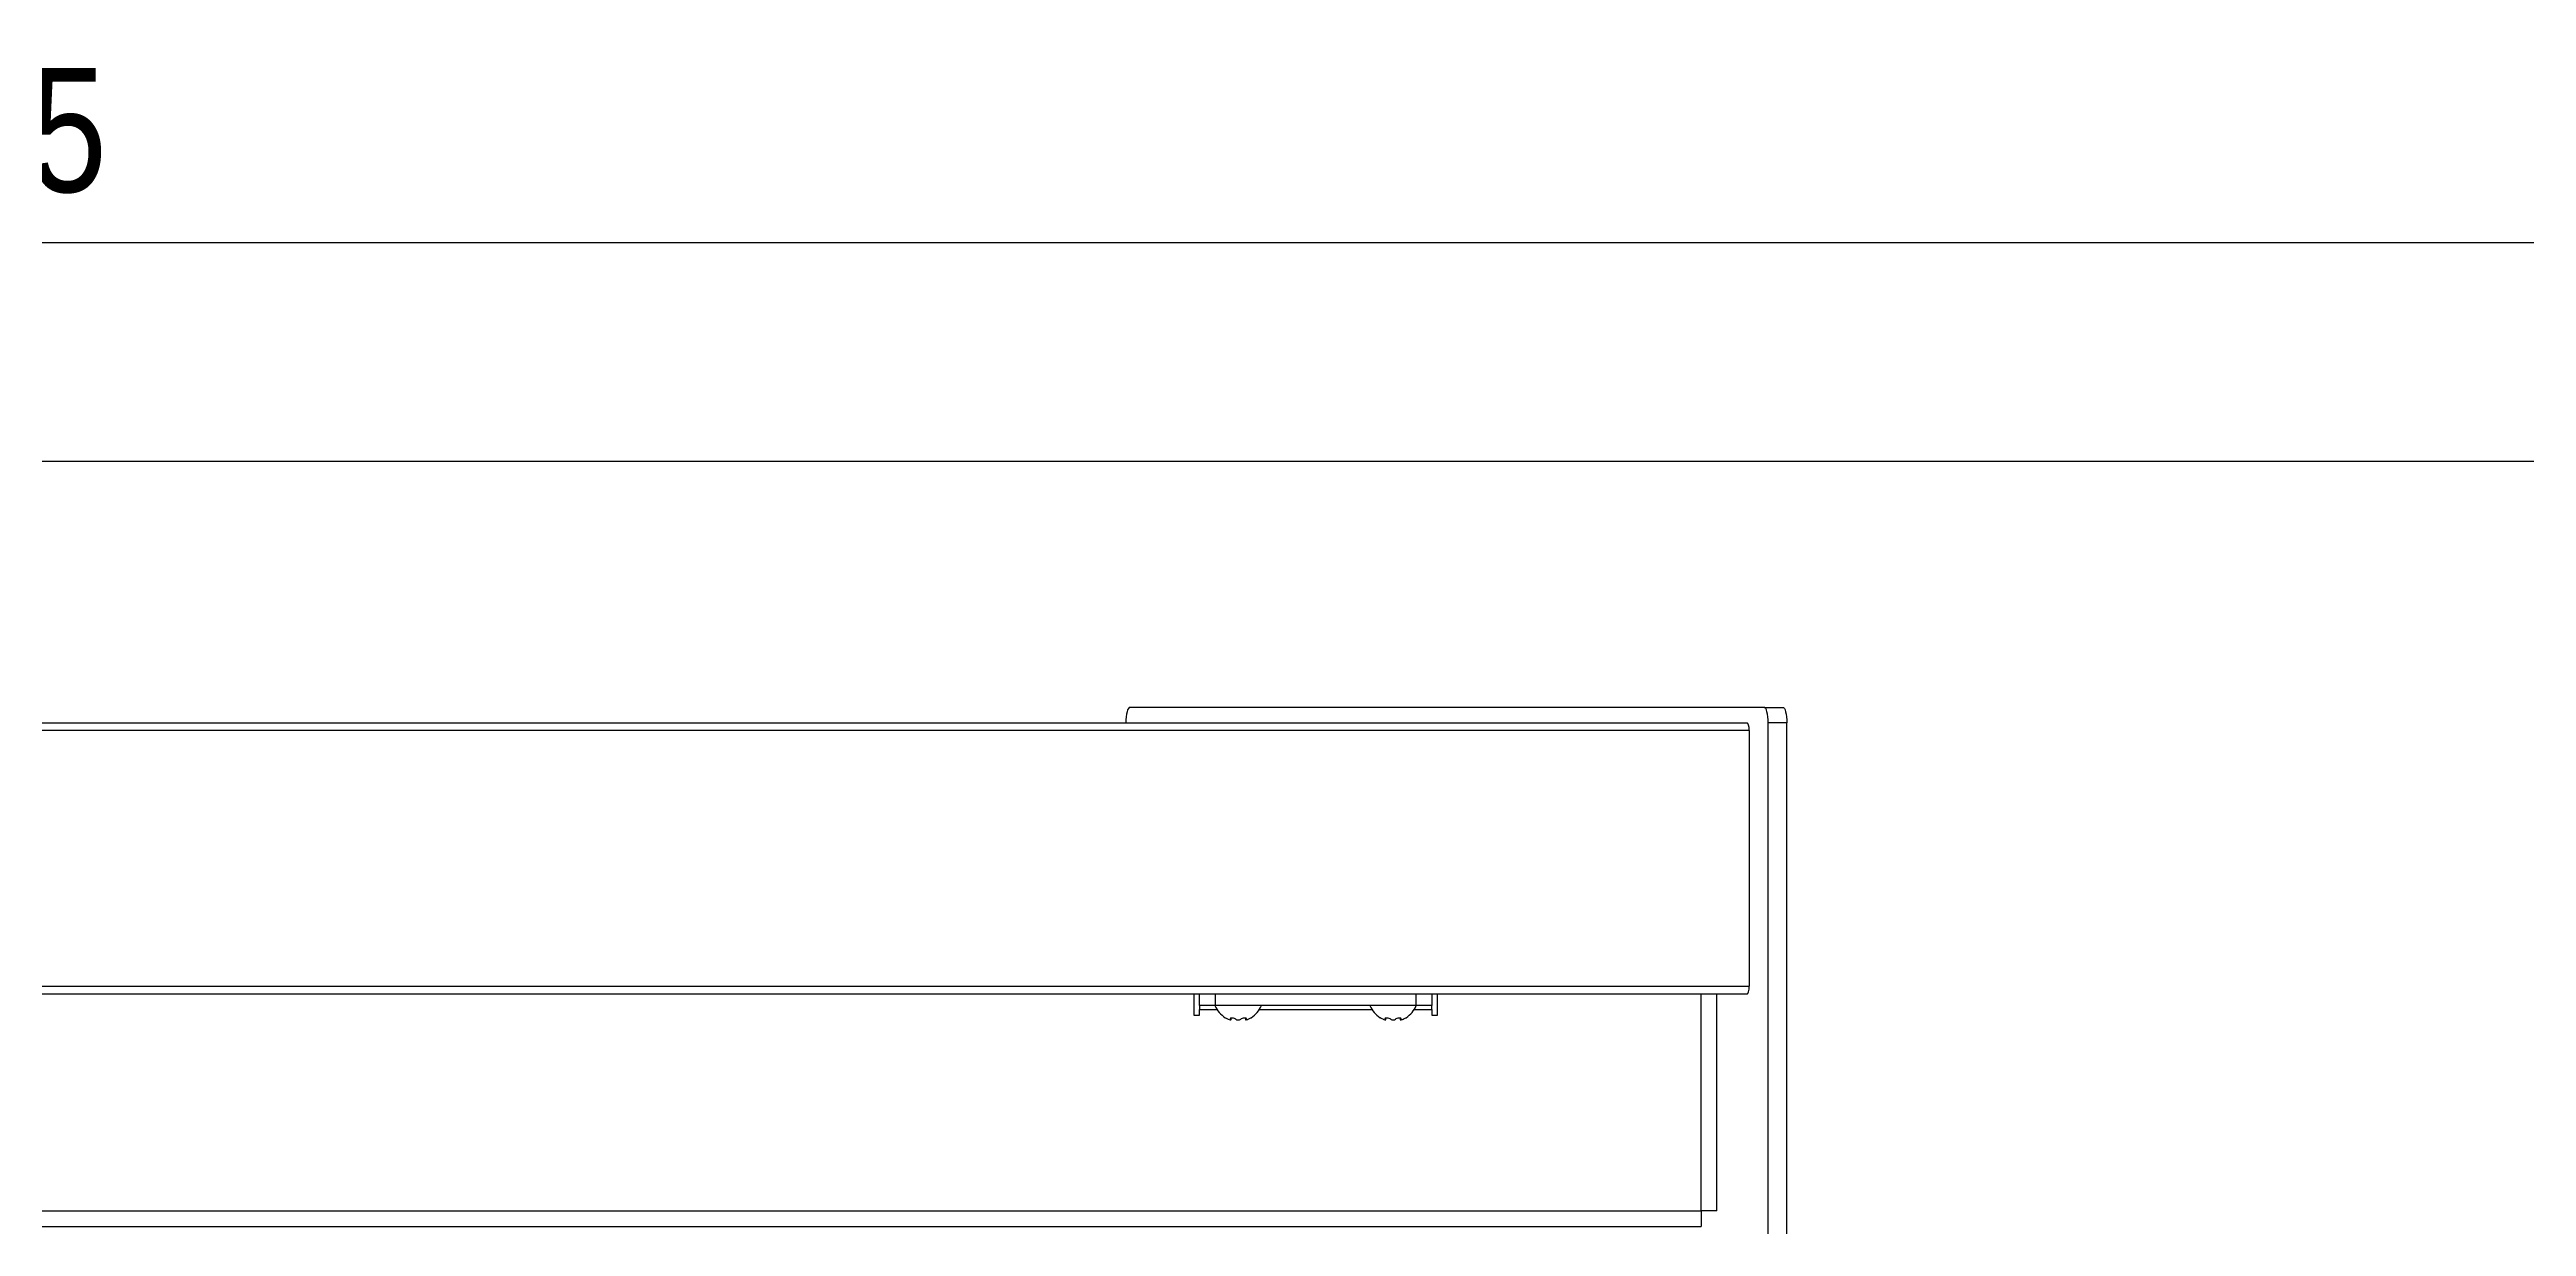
# Model space of a CAD drawing. Header units: millimetres. Extents: x 11758 to 17968, y 3782 to 8272.
# Drawn here: x 15580 to 16219, y 7574 to 7878 of the extents above; entities that cross this region are included whole.
import ezdxf

# ---------------------------------------------------------------- set-up
doc = ezdxf.new("R2010")
doc.units = ezdxf.units.MM
doc.header["$LTSCALE"] = 0.1
doc.layers.add('Nekreslit', color=6, linetype='Continuous', plot=False)
doc.styles.add('SEACAD_Arial', font='arial.ttf', dxfattribs={"width": 0.8})
doc.dimstyles.new('ISO-25', dxfattribs={"dimtxt": 1.6, "dimasz": 2, "dimexe": 0.5, "dimexo": 1.5, "dimtad": 1, "dimdec": 0, "dimtxsty": 'SEACAD_Arial', "dimcen": 2, "dimadec": 0, "dimazin": 0, "dimtfac": 1, "dimtdec": 0, "dimtmove": 0, "dimatfit": 3, "dimfxl": 1, "dimarcsym": 0})

# ---------------------------------------------------------------- blocks, each defined once
blk = doc.blocks.new('*D29')
at = {"color": 0, "lineweight": -2, "transparency": 16777216}
for p, q in [((14712.28, 7134.25), (14712.28, 7838.22)), ((16396.83, 7134.25), (16396.83, 7838.22)), ((14752.28, 7828.22), (16356.83, 7828.22))]:
    blk.add_line(p, q, dxfattribs=at)
at = {"color": 0, "transparency": 16777216}
for points in [[(14752.28, 7834.89), (14752.28, 7821.55), (14712.28, 7828.22)], [(16356.83, 7834.89), (16356.83, 7821.55), (16396.83, 7828.22)]]:
    blk.add_solid(points, dxfattribs=at)
at = {"layer": 'Defpoints', "color": 0, "transparency": 16777216}
for p in [(16396.83, 7828.22), (14712.28, 7104.25), (16396.83, 7104.25)]:
    blk.add_point(p, dxfattribs=at)
at = {"color": 0, "transparency": 16777216, "insert": (15554.56, 7857.06), "char_height": 32, "attachment_point": 5, "style": 'SEACAD_Arial'}
blk.add_mtext('1685', dxfattribs=at)

msp = doc.modelspace()

# ---------------------------------------------------------------- linework, layer by layer
for p, q in [((15091.1, 7704.25), (16018.02, 7704.25)), ((16022.41, 7708.25), (15858.58, 7708.25)), ((16022.41, 7708.25), (16027.24, 7708.25)), ((16023.45, 7404.25), (16023.45, 7704.25)), ((16028.28, 7704.25), (16023.45, 7704.25)), ((16028.28, 7404.25), (16028.28, 7704.25)), ((16018.56, 7702.25), (15090.56, 7702.25)), ((16018.56, 7702.25), (16018.56, 7636.25)), ((15090.56, 7636.25), (16018.56, 7636.25)), ((16018.02, 7634.25), (15091.1, 7634.25)), ((15875.06, 7634.25), (15875.06, 7628.75)), ((15876.56, 7631.25), (15876.56, 7634.25)), ((15880.56, 7634.25), (15880.56, 7631.25)), ((15932.56, 7631.25), (15932.56, 7634.25)), ((15936.56, 7634.25), (15936.56, 7631.25)), ((15938.06, 7628.75), (15938.06, 7634.25)), ((16006.15, 7578.25), (16006.15, 7634.25)), ((16010.15, 7578.25), (16010.15, 7634.25)), ((15875.06, 7628.75), (15876.56, 7628.75)), ((15880.56, 7631.25), (15876.56, 7631.25)), ((15876.56, 7631.25), (15876.56, 7630.25)), ((15876.56, 7628.75), (15876.56, 7630.25)), ((15876.56, 7630.25), (15881.09, 7630.25)), ((15932.56, 7631.25), (15880.56, 7631.25)), ((15883.96, 7627.77), (15883.96, 7627.77)), ((15884.61, 7627.77), (15884.61, 7628.08)), ((15884.61, 7627.77), (15884.61, 7628.08)), ((15884.61, 7627.77), (15884.61, 7627.77)), ((15884.71, 7627.62), (15884.71, 7628.12)), ((15885.91, 7627.77), (15885.91, 7627.77)), ((15887.21, 7627.77), (15887.21, 7627.77)), ((15888.41, 7628.12), (15888.41, 7627.63)), ((15888.51, 7627.77), (15888.51, 7628.09)), ((15888.51, 7627.77), (15888.51, 7628.09)), ((15888.51, 7627.77), (15888.51, 7627.77)), ((15889.16, 7627.77), (15889.16, 7627.77)), ((15892.03, 7630.25), (15921.09, 7630.25)), ((15923.96, 7627.77), (15923.96, 7627.77)), ((15924.61, 7627.77), (15924.61, 7628.08)), ((15924.61, 7627.77), (15924.61, 7628.08)), ((15924.61, 7627.77), (15924.61, 7627.77)), ((15924.71, 7627.62), (15924.71, 7628.12)), ((15925.91, 7627.77), (15925.91, 7627.77)), ((15927.21, 7627.77), (15927.21, 7627.77)), ((15928.41, 7628.12), (15928.41, 7627.63)), ((15928.51, 7627.77), (15928.51, 7628.09)), ((15928.51, 7627.77), (15928.51, 7628.09)), ((15928.51, 7627.77), (15928.51, 7627.77)), ((15929.16, 7627.77), (15929.16, 7627.77)), ((15932.03, 7630.25), (15936.56, 7630.25)), ((15936.56, 7631.25), (15932.56, 7631.25)), ((15936.56, 7630.25), (15936.56, 7631.25)), ((15936.56, 7630.25), (15936.56, 7628.75)), ((15936.56, 7628.75), (15938.06, 7628.75)), ((15102.97, 7578.25), (16006.15, 7578.25)), ((16010.15, 7578.25), (16006.15, 7578.25)), ((16006.15, 7578.25), (16006.15, 7574.25)), ((15102.97, 7574.25), (16006.15, 7574.25))]:
    msp.add_line(p, q)
at = {"flags": 128}
for points in [[(15858.58, 7708.25), (15858.38, 7708.17), (15858.18, 7707.95), (15858, 7707.58), (15857.85, 7707.08), (15857.72, 7706.47), (15857.62, 7705.78), (15857.56, 7705.03), (15857.54, 7704.25)], [(16023.45, 7704.25), (16023.43, 7705.03), (16023.37, 7705.78), (16023.27, 7706.47), (16023.14, 7707.08), (16022.99, 7707.58), (16022.81, 7707.95), (16022.61, 7708.17), (16022.41, 7708.25)], [(16027.24, 7708.25), (16027.44, 7708.17), (16027.64, 7707.95), (16027.82, 7707.58), (16027.97, 7707.08), (16028.1, 7706.47), (16028.2, 7705.78), (16028.26, 7705.03), (16028.28, 7704.25)], [(15883.96, 7627.77), (15884.21, 7627.67), (15884.44, 7627.59), (15884.6, 7627.57), (15884.69, 7627.58), (15884.71, 7627.63), (15884.67, 7627.71), (15884.61, 7627.77)], [(15884.61, 7627.77), (15884.52, 7627.9), (15884.53, 7628.02), (15884.64, 7628.1), (15884.81, 7628.14), (15885.02, 7628.13), (15885.24, 7628.09), (15885.47, 7628.03), (15885.68, 7627.93), (15885.87, 7627.81), (15885.91, 7627.77)], [(15887.21, 7627.77), (15887.39, 7627.9), (15887.64, 7628.02), (15887.91, 7628.1), (15888.16, 7628.14), (15888.36, 7628.13), (15888.5, 7628.09), (15888.59, 7628.03), (15888.61, 7627.93), (15888.55, 7627.81), (15888.51, 7627.77)], [(15888.51, 7627.77), (15888.42, 7627.67), (15888.42, 7627.59), (15888.5, 7627.57), (15888.64, 7627.58), (15888.81, 7627.63), (15889.02, 7627.71), (15889.16, 7627.77)], [(15889.16, 7627.77), (15889.43, 7627.9), (15889.67, 7628.02), (15889.83, 7628.1), (15889.9, 7628.14), (15889.9, 7628.14)], [(15923.29, 7628.1), (15923.21, 7628.14), (15923.22, 7628.13), (15923.3, 7628.09), (15923.44, 7628.03), (15923.63, 7627.93), (15923.88, 7627.81), (15923.96, 7627.77)], [(15923.96, 7627.77), (15924.21, 7627.67), (15924.44, 7627.59), (15924.6, 7627.57), (15924.69, 7627.58), (15924.71, 7627.63), (15924.67, 7627.71), (15924.61, 7627.77)], [(15924.61, 7627.77), (15924.52, 7627.9), (15924.53, 7628.02), (15924.64, 7628.1), (15924.81, 7628.14), (15925.02, 7628.13), (15925.24, 7628.09), (15925.47, 7628.03), (15925.68, 7627.93), (15925.87, 7627.81), (15925.91, 7627.77)], [(15927.21, 7627.77), (15927.39, 7627.9), (15927.64, 7628.02), (15927.91, 7628.1), (15928.16, 7628.14), (15928.36, 7628.13), (15928.5, 7628.09), (15928.59, 7628.03), (15928.61, 7627.93), (15928.55, 7627.81), (15928.51, 7627.77)], [(15928.51, 7627.77), (15928.42, 7627.67), (15928.42, 7627.59), (15928.5, 7627.57), (15928.64, 7627.58), (15928.81, 7627.63), (15929.02, 7627.71), (15929.16, 7627.77)], [(15929.16, 7627.77), (15929.43, 7627.9), (15929.67, 7628.02), (15929.83, 7628.1), (15929.9, 7628.14), (15929.9, 7628.14)]]:
    msp.add_lwpolyline(points, dxfattribs=at)
for centre, radius, start, end in [((15886.98, 7634.04), 7, 203.46499, 237.45183), ((15910.48, 7683.17), 61.41, 243.649, 244.41859), ((15886.56, 7628.62), 1.07, 232.44293, 307.55707), ((15886.14, 7634.04), 7, 302.4934, 336.53501), ((15926.98, 7634.04), 7, 203.46499, 237.45183), ((15926.56, 7628.62), 1.07, 232.44293, 307.55707), ((15926.14, 7634.04), 7, 302.4934, 336.53501)]:
    msp.add_arc(centre, radius, start, end)
for centre, start_param, end_param in [((16018.02, 7702.25), 4.712389, 6.283185), ((16018.02, 7636.25), 3.141593, 4.712389)]:
    msp.add_ellipse(centre, major_axis=(0, 2), ratio=0.267949, start_param=start_param, end_param=end_param)
at = {"layer": 'Nekreslit'}
msp.add_lwpolyline([(11957.86, 3781.7), (16568.18, 3781.7), (16568.18, 7771.75), (11957.86, 7771.75)], close=True, dxfattribs=at)

# ---------------------------------------------------------------- dimensions: what is measured, and where the dimension line sits
dim = msp.add_linear_dim(base=(16396.83, 7828.22), p1=(14712.28, 7104.25), p2=(16396.83, 7104.25), dimstyle='ISO-25')
dim.commit()
dim.dimension.update_dxf_attribs({"geometry": '*D29', "text_midpoint": (15554.56, 7857.06)})

doc.saveas('drawing.dxf')
